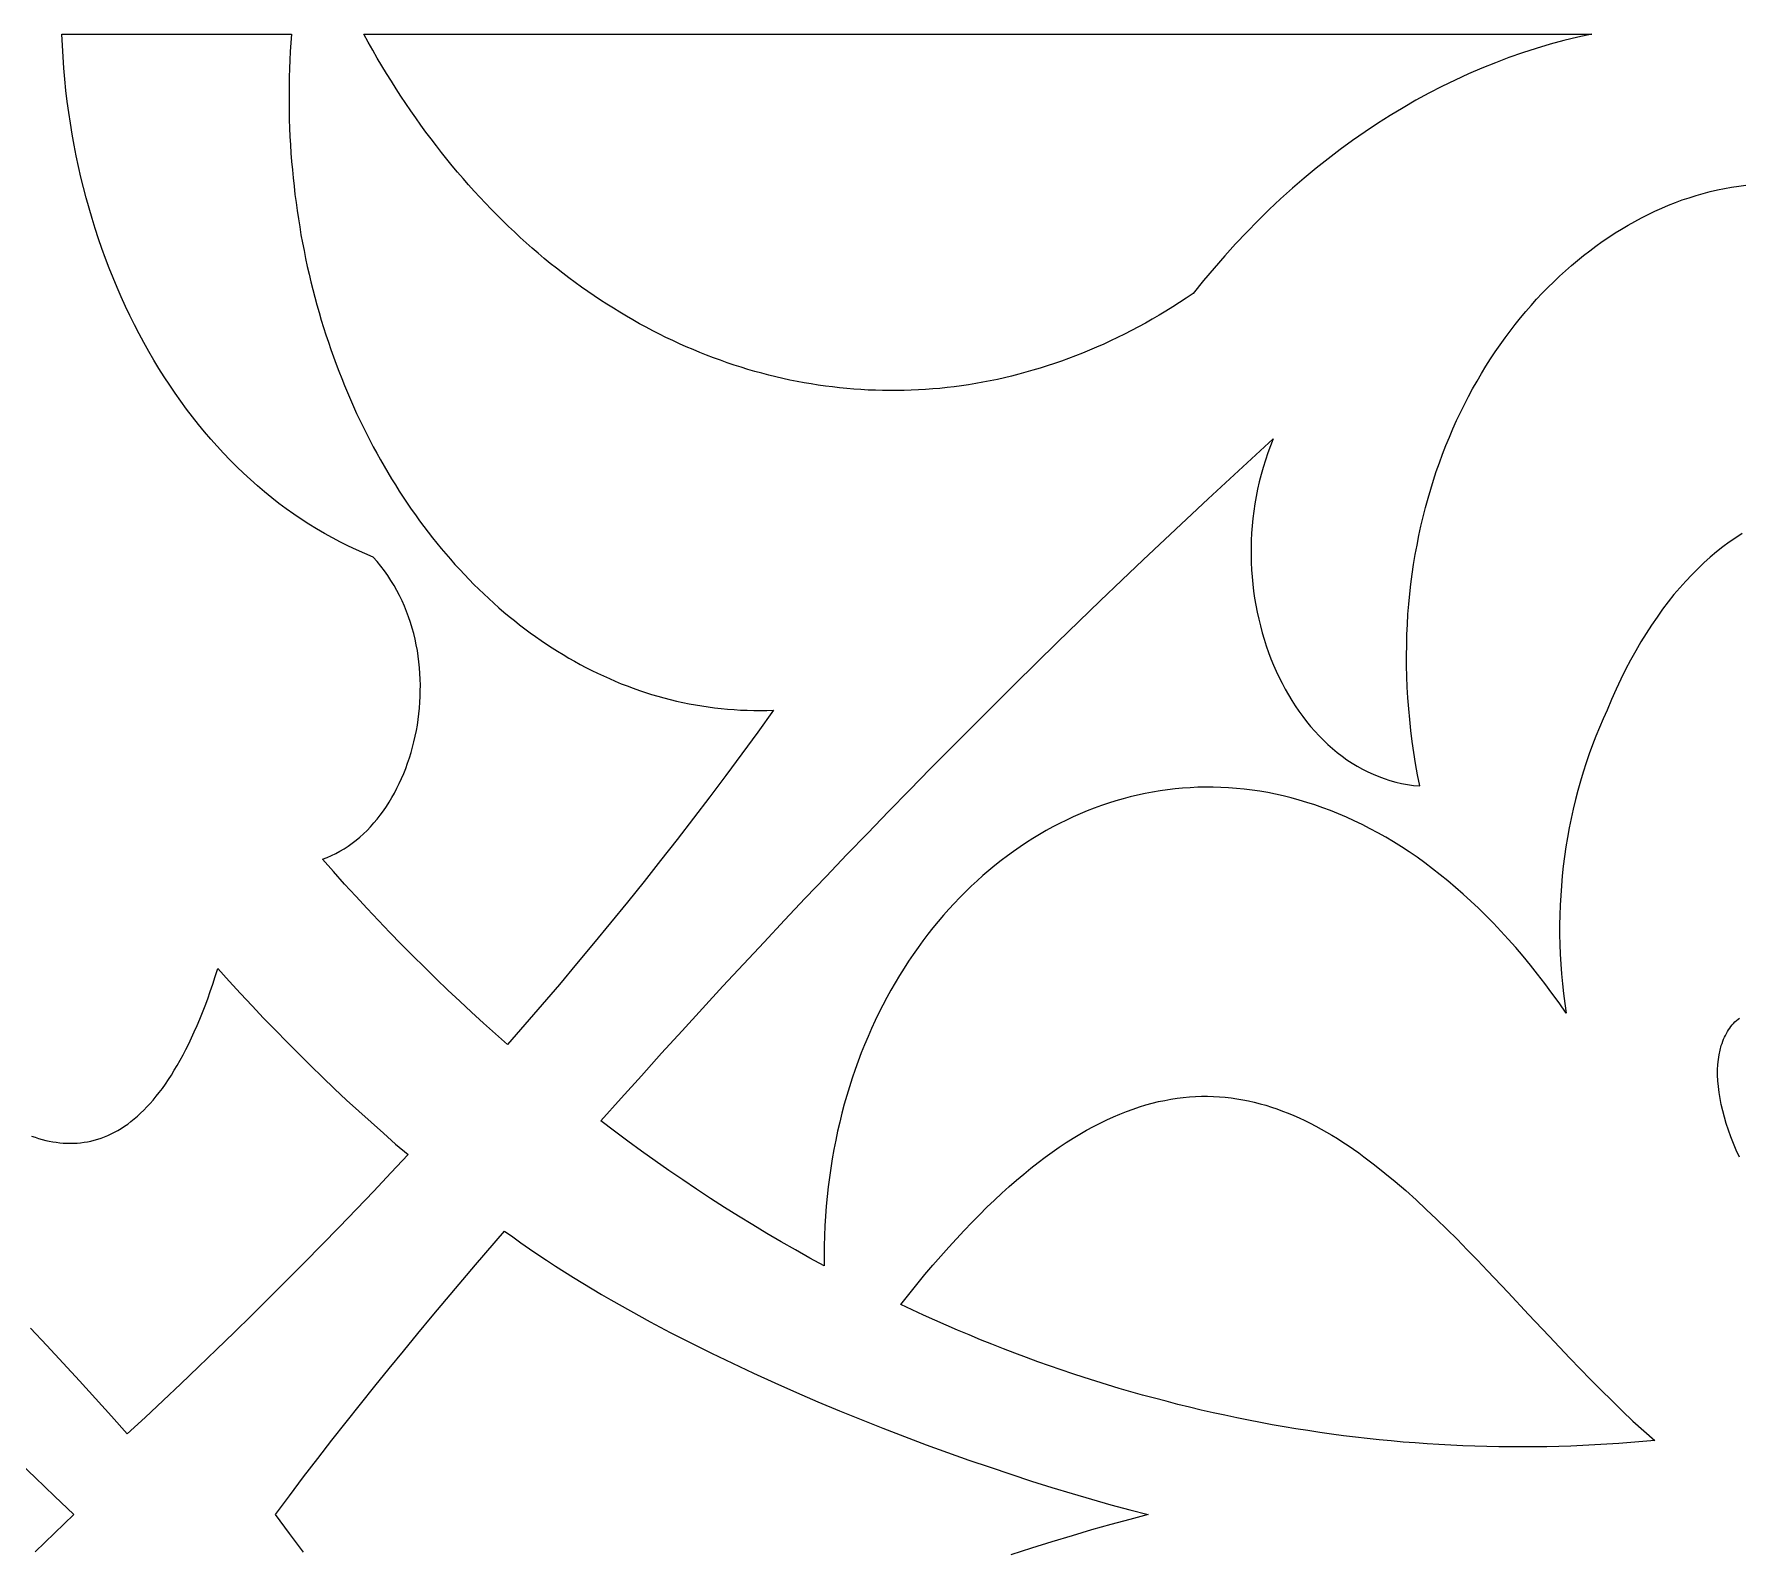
# Model space of a CAD drawing. Extents: x -4950 to -2150, y -1354 to 1346.
# Drawn here: x -3927.7 to -3755.5, y -1033.4 to -880.4 of the extents above; entities that cross this region are included whole.
import ezdxf

# ---------------------------------------------------------------- set-up
doc = ezdxf.new("R2010")
doc.units = 0
doc.layers.add('LAYER_1', color=18, linetype='CONTINUOUS')

msp = doc.modelspace()

# ---------------------------------------------------------------- linework, layer by layer
at = {"layer": 'LAYER_1'}
for points in [[(-3879.87, -982.43), (-3881.08, -981.35), (-3882.3, -980.26), (-3883.5, -979.16), (-3884.7, -978.05), (-3885.89, -976.92), (-3887.08, -975.78), (-3888.26, -974.63), (-3889.43, -973.47), (-3890.6, -972.29), (-3891.76, -971.1), (-3892.91, -969.9), (-3894.05, -968.68), (-3895.19, -967.46), (-3896.32, -966.22), (-3897.44, -964.97), (-3898.56, -963.71), (-3898.1, -963.53), (-3897.66, -963.34), (-3897.22, -963.13), (-3896.79, -962.9), (-3896.37, -962.65), (-3895.96, -962.39), (-3895.56, -962.1), (-3895.17, -961.8), (-3894.79, -961.48), (-3894.42, -961.15), (-3894.06, -960.8), (-3893.71, -960.43), (-3893.37, -960.05), (-3893.04, -959.66), (-3892.72, -959.25), (-3892.41, -958.83), (-3892.11, -958.4), (-3891.83, -957.95), (-3891.55, -957.49), (-3891.29, -957.03), (-3891.04, -956.55), (-3890.8, -956.06), (-3890.57, -955.56), (-3890.35, -955.05), (-3890.15, -954.54), (-3889.96, -954.02), (-3889.78, -953.48), (-3889.62, -952.95), (-3889.46, -952.4), (-3889.32, -951.85), (-3889.2, -951.29), (-3889.08, -950.73), (-3888.98, -950.17), (-3888.9, -949.6), (-3888.82, -949.03), (-3888.77, -948.45), (-3888.72, -947.87), (-3888.69, -947.29), (-3888.68, -946.71), (-3888.67, -946.13), (-3888.69, -945.55), (-3888.72, -944.96), (-3888.76, -944.38), (-3888.82, -943.8), (-3888.89, -943.22), (-3888.98, -942.64), (-3889.09, -942.07), (-3889.21, -941.5), (-3889.35, -940.93), (-3889.5, -940.37), (-3889.67, -939.81), (-3889.86, -939.25), (-3890.06, -938.71), (-3890.28, -938.16), (-3890.52, -937.63), (-3890.77, -937.1), (-3891.05, -936.58), (-3891.33, -936.07), (-3891.64, -935.57), (-3891.97, -935.07), (-3892.31, -934.59), (-3892.67, -934.12), (-3893.05, -933.65), (-3893.44, -933.2), (-3894.28, -932.86), (-3895.11, -932.49), (-3895.94, -932.11), (-3896.75, -931.7), (-3897.56, -931.28), (-3898.36, -930.83), (-3899.15, -930.37), (-3899.93, -929.89), (-3900.7, -929.39), (-3901.46, -928.87), (-3902.21, -928.34), (-3902.96, -927.78), (-3903.69, -927.21), (-3904.41, -926.62), (-3905.13, -926.01), (-3905.83, -925.39), (-3906.52, -924.75), (-3907.21, -924.09), (-3907.88, -923.42), (-3908.54, -922.73), (-3909.19, -922.02), (-3909.83, -921.3), (-3910.46, -920.57), (-3911.08, -919.82), (-3911.68, -919.05), (-3912.28, -918.27), (-3912.86, -917.48), (-3913.43, -916.67), (-3913.99, -915.85), (-3914.53, -915.02), (-3915.07, -914.17), (-3915.59, -913.31), (-3916.1, -912.44), (-3916.6, -911.55), (-3917.08, -910.65), (-3917.55, -909.74), (-3918.01, -908.82), (-3918.45, -907.89), (-3918.88, -906.94), (-3919.3, -905.99), (-3919.7, -905.02), (-3920.09, -904.05), (-3920.47, -903.06), (-3920.83, -902.06), (-3921.18, -901.06), (-3921.51, -900.04), (-3921.83, -899.01), (-3922.13, -897.98), (-3922.42, -896.94), (-3922.69, -895.88), (-3922.95, -894.83), (-3923.2, -893.76), (-3923.42, -892.68), (-3923.64, -891.6), (-3923.83, -890.51), (-3924.01, -889.41), (-3924.18, -888.31), (-3924.33, -887.2), (-3924.46, -886.08), (-3924.57, -884.96), (-3924.67, -883.83), (-3924.76, -882.69), (-3924.82, -881.55), (-3924.87, -880.41), (-3901.7, -880.41), (-3901.76, -881.28), (-3901.82, -882.15), (-3901.86, -883.02), (-3901.89, -883.89), (-3901.92, -884.75), (-3901.93, -885.62), (-3901.94, -886.48), (-3901.94, -887.33), (-3901.93, -888.19), (-3901.91, -889.04), (-3901.88, -889.89), (-3901.84, -890.74), (-3901.8, -891.58), (-3901.74, -892.42), (-3901.68, -893.26), (-3901.6, -894.1), (-3901.52, -894.93), (-3901.43, -895.76), (-3901.34, -896.58), (-3901.23, -897.4), (-3901.12, -898.22), (-3900.99, -899.04), (-3900.86, -899.85), (-3900.73, -900.66), (-3900.58, -901.46), (-3900.42, -902.26), (-3900.26, -903.05), (-3900.09, -903.85), (-3899.91, -904.63), (-3899.73, -905.42), (-3899.53, -906.19), (-3899.33, -906.97), (-3899.12, -907.74), (-3898.9, -908.5), (-3898.68, -909.27), (-3898.45, -910.02), (-3898.21, -910.77), (-3897.96, -911.52), (-3897.71, -912.26), (-3897.45, -913), (-3897.18, -913.73), (-3896.91, -914.45), (-3896.62, -915.17), (-3896.33, -915.89), (-3896.04, -916.6), (-3895.74, -917.3), (-3895.43, -918), (-3895.11, -918.7), (-3894.79, -919.38), (-3894.46, -920.07), (-3894.12, -920.74), (-3893.78, -921.41), (-3893.43, -922.08), (-3893.07, -922.73), (-3892.71, -923.38), (-3892.34, -924.03), (-3891.97, -924.67), (-3891.59, -925.3), (-3891.2, -925.92), (-3890.81, -926.54), (-3890.41, -927.16), (-3890, -927.76), (-3889.59, -928.36), (-3889.18, -928.95), (-3888.75, -929.54), (-3888.33, -930.11), (-3887.89, -930.68), (-3887.45, -931.25), (-3887.01, -931.8), (-3886.56, -932.35), (-3886.1, -932.89), (-3885.64, -933.42), (-3885.18, -933.95), (-3884.7, -934.47), (-3884.23, -934.98), (-3883.74, -935.48), (-3883.26, -935.97), (-3882.77, -936.46), (-3882.27, -936.93), (-3881.77, -937.4), (-3881.26, -937.86), (-3880.75, -938.32), (-3880.23, -938.76), (-3879.71, -939.2), (-3879.18, -939.62), (-3878.65, -940.04), (-3878.12, -940.45), (-3877.58, -940.85), (-3877.04, -941.24), (-3876.49, -941.63), (-3875.94, -942), (-3875.38, -942.36), (-3874.82, -942.72), (-3874.25, -943.06), (-3873.68, -943.4), (-3873.11, -943.73), (-3872.54, -944.04), (-3871.95, -944.35), (-3871.37, -944.65), (-3870.78, -944.94), (-3870.19, -945.21), (-3869.59, -945.48), (-3868.99, -945.74), (-3868.39, -945.99), (-3867.79, -946.22), (-3867.18, -946.45), (-3866.56, -946.67), (-3865.95, -946.87), (-3865.33, -947.07), (-3864.7, -947.25), (-3864.08, -947.43), (-3863.45, -947.59), (-3862.82, -947.74), (-3862.18, -947.88), (-3861.54, -948.01), (-3860.9, -948.13), (-3860.26, -948.24), (-3859.61, -948.34), (-3858.96, -948.42), (-3858.31, -948.5), (-3857.66, -948.56), (-3857, -948.61), (-3856.34, -948.65), (-3855.68, -948.68), (-3855.01, -948.69), (-3854.35, -948.7), (-3853.68, -948.69), (-3853.01, -948.67), (-3854.6, -950.87), (-3856.2, -953.07), (-3857.82, -955.25), (-3859.45, -957.42), (-3861.09, -959.57), (-3862.75, -961.71), (-3864.41, -963.84), (-3866.09, -965.96), (-3867.77, -968.06), (-3869.47, -970.15), (-3871.18, -972.23), (-3872.9, -974.29), (-3874.62, -976.35), (-3876.36, -978.39), (-3878.11, -980.41)], [(-3810.65, -906.59), (-3811.33, -907.05), (-3812.01, -907.5), (-3812.7, -907.93), (-3813.39, -908.36), (-3814.08, -908.78), (-3814.77, -909.18), (-3815.46, -909.58), (-3816.16, -909.96), (-3816.86, -910.33), (-3817.56, -910.69), (-3818.26, -911.04), (-3818.97, -911.37), (-3819.67, -911.7), (-3820.38, -912.01), (-3821.09, -912.32), (-3821.8, -912.61), (-3822.51, -912.89), (-3823.22, -913.16), (-3823.94, -913.42), (-3824.65, -913.67), (-3825.37, -913.91), (-3826.09, -914.13), (-3826.81, -914.35), (-3827.53, -914.55), (-3828.25, -914.75), (-3828.97, -914.93), (-3829.69, -915.1), (-3830.41, -915.26), (-3831.14, -915.41), (-3831.86, -915.55), (-3832.58, -915.68), (-3833.31, -915.8), (-3834.03, -915.91), (-3834.76, -916.01), (-3835.48, -916.09), (-3836.21, -916.17), (-3836.93, -916.23), (-3837.66, -916.29), (-3838.38, -916.33), (-3839.11, -916.36), (-3839.83, -916.39), (-3840.56, -916.4), (-3841.28, -916.4), (-3842.01, -916.39), (-3842.73, -916.37), (-3843.45, -916.34), (-3844.18, -916.3), (-3844.9, -916.25), (-3845.62, -916.19), (-3846.34, -916.12), (-3847.06, -916.03), (-3847.77, -915.94), (-3848.49, -915.84), (-3849.21, -915.73), (-3849.92, -915.6), (-3850.64, -915.47), (-3851.35, -915.33), (-3852.06, -915.17), (-3852.77, -915.01), (-3853.48, -914.84), (-3854.18, -914.65), (-3854.89, -914.46), (-3855.59, -914.25), (-3856.29, -914.04), (-3856.99, -913.82), (-3857.69, -913.58), (-3858.38, -913.34), (-3859.08, -913.08), (-3859.77, -912.82), (-3860.46, -912.54), (-3861.14, -912.26), (-3861.83, -911.97), (-3862.51, -911.66), (-3863.19, -911.35), (-3863.87, -911.03), (-3864.54, -910.69), (-3865.21, -910.35), (-3865.88, -910), (-3866.55, -909.64), (-3867.21, -909.26), (-3867.87, -908.88), (-3868.53, -908.49), (-3869.18, -908.09), (-3869.84, -907.68), (-3870.48, -907.26), (-3871.13, -906.83), (-3871.77, -906.39), (-3872.41, -905.94), (-3873.04, -905.48), (-3873.67, -905.01), (-3874.3, -904.54), (-3874.93, -904.05), (-3875.55, -903.55), (-3876.16, -903.05), (-3876.77, -902.53), (-3877.38, -902.01), (-3877.99, -901.47), (-3878.59, -900.93), (-3879.18, -900.38), (-3879.78, -899.82), (-3880.36, -899.24), (-3880.95, -898.66), (-3881.53, -898.08), (-3882.1, -897.48), (-3882.67, -896.87), (-3883.24, -896.25), (-3883.8, -895.63), (-3884.35, -894.99), (-3884.91, -894.35), (-3885.45, -893.69), (-3885.99, -893.03), (-3886.53, -892.36), (-3887.06, -891.68), (-3887.59, -890.99), (-3888.11, -890.29), (-3888.62, -889.58), (-3889.14, -888.87), (-3889.64, -888.14), (-3890.14, -887.41), (-3890.63, -886.67), (-3891.12, -885.92), (-3891.6, -885.16), (-3892.08, -884.39), (-3892.55, -883.61), (-3893.02, -882.82), (-3893.48, -882.03), (-3893.93, -881.22), (-3894.38, -880.41), (-3770.39, -880.4), (-3771.8, -880.71), (-3773.2, -881.05), (-3774.6, -881.43), (-3775.99, -881.85), (-3777.38, -882.29), (-3778.75, -882.77), (-3780.12, -883.29), (-3781.48, -883.84), (-3782.83, -884.42), (-3784.18, -885.04), (-3785.51, -885.69), (-3786.83, -886.37), (-3788.14, -887.08), (-3789.44, -887.83), (-3790.73, -888.61), (-3792.01, -889.42), (-3793.28, -890.26), (-3794.54, -891.13), (-3795.78, -892.04), (-3797.01, -892.98), (-3798.23, -893.95), (-3799.43, -894.94), (-3800.62, -895.97), (-3801.8, -897.03), (-3802.96, -898.12), (-3804.1, -899.24), (-3805.23, -900.4), (-3806.35, -901.57), (-3807.45, -902.78), (-3808.53, -904.02), (-3809.6, -905.29)], [(-3764.03, -1022.41), (-3765.24, -1022.52), (-3766.45, -1022.62), (-3767.66, -1022.72), (-3768.87, -1022.79), (-3770.08, -1022.86), (-3771.3, -1022.92), (-3772.51, -1022.97), (-3773.72, -1023.01), (-3774.93, -1023.04), (-3776.14, -1023.05), (-3777.35, -1023.06), (-3778.56, -1023.06), (-3779.77, -1023.04), (-3780.98, -1023.02), (-3782.19, -1022.98), (-3783.4, -1022.94), (-3784.61, -1022.88), (-3785.82, -1022.82), (-3787.02, -1022.74), (-3788.23, -1022.65), (-3789.44, -1022.56), (-3790.64, -1022.45), (-3791.85, -1022.33), (-3793.05, -1022.2), (-3794.25, -1022.07), (-3795.46, -1021.92), (-3796.66, -1021.76), (-3797.86, -1021.59), (-3799.06, -1021.41), (-3800.26, -1021.22), (-3801.45, -1021.02), (-3802.65, -1020.81), (-3803.85, -1020.59), (-3805.04, -1020.36), (-3806.24, -1020.12), (-3807.43, -1019.86), (-3808.62, -1019.6), (-3809.81, -1019.33), (-3811, -1019.05), (-3812.18, -1018.76), (-3813.37, -1018.45), (-3814.55, -1018.14), (-3815.74, -1017.82), (-3816.92, -1017.48), (-3818.1, -1017.14), (-3819.27, -1016.79), (-3820.45, -1016.42), (-3821.63, -1016.05), (-3822.8, -1015.67), (-3823.97, -1015.27), (-3825.14, -1014.87), (-3826.31, -1014.45), (-3827.47, -1014.03), (-3828.64, -1013.59), (-3829.8, -1013.15), (-3830.96, -1012.69), (-3832.12, -1012.23), (-3833.27, -1011.75), (-3834.43, -1011.27), (-3835.58, -1010.77), (-3836.73, -1010.27), (-3837.88, -1009.75), (-3839.02, -1009.23), (-3840.16, -1008.69), (-3839.34, -1007.65), (-3838.53, -1006.64), (-3837.72, -1005.66), (-3836.91, -1004.71), (-3836.12, -1003.79), (-3835.32, -1002.89), (-3834.54, -1002.03), (-3833.76, -1001.19), (-3832.99, -1000.39), (-3832.22, -999.61), (-3831.46, -998.86), (-3830.71, -998.13), (-3829.96, -997.43), (-3829.21, -996.76), (-3828.48, -996.12), (-3827.74, -995.5), (-3827.02, -994.91), (-3826.29, -994.34), (-3825.58, -993.8), (-3824.87, -993.28), (-3824.16, -992.79), (-3823.46, -992.33), (-3822.76, -991.88), (-3822.07, -991.46), (-3821.39, -991.07), (-3820.7, -990.7), (-3820.03, -990.35), (-3819.36, -990.02), (-3818.69, -989.72), (-3818.03, -989.44), (-3817.37, -989.18), (-3816.71, -988.94), (-3816.07, -988.72), (-3815.42, -988.52), (-3814.78, -988.35), (-3814.14, -988.19), (-3813.51, -988.06), (-3812.88, -987.94), (-3812.26, -987.85), (-3811.63, -987.77), (-3811.02, -987.71), (-3810.4, -987.68), (-3809.79, -987.65), (-3809.19, -987.65), (-3808.58, -987.67), (-3807.99, -987.7), (-3807.39, -987.75), (-3806.8, -987.82), (-3806.21, -987.9), (-3805.62, -988), (-3805.04, -988.12), (-3804.46, -988.25), (-3803.88, -988.4), (-3803.31, -988.56), (-3802.74, -988.74), (-3802.17, -988.93), (-3801.6, -989.14), (-3801.04, -989.36), (-3800.48, -989.59), (-3799.92, -989.84), (-3799.36, -990.1), (-3798.81, -990.37), (-3798.26, -990.66), (-3797.71, -990.96), (-3797.16, -991.27), (-3796.62, -991.59), (-3796.07, -991.93), (-3795.53, -992.27), (-3794.99, -992.63), (-3794.46, -992.99), (-3793.92, -993.37), (-3793.39, -993.76), (-3792.32, -994.56), (-3791.27, -995.4), (-3790.22, -996.27), (-3789.17, -997.17), (-3788.13, -998.11), (-3787.09, -999.07), (-3786.05, -1000.05), (-3785.02, -1001.06), (-3783.98, -1002.09), (-3782.95, -1003.14), (-3781.92, -1004.2), (-3780.9, -1005.28), (-3778.84, -1007.46), (-3776.77, -1009.67), (-3774.7, -1011.88), (-3772.61, -1014.09), (-3771.56, -1015.18), (-3770.5, -1016.26), (-3769.44, -1017.33), (-3768.37, -1018.38), (-3767.3, -1019.42), (-3766.22, -1020.44), (-3765.13, -1021.44)]]:
    msp.add_lwpolyline(points, close=True, dxfattribs=at)
for points in [[(-3755.19, -930.82), (-3755.85, -931.25), (-3756.5, -931.7), (-3757.15, -932.18), (-3757.79, -932.69), (-3758.43, -933.23), (-3759.05, -933.79), (-3759.67, -934.38), (-3760.29, -934.99), (-3760.89, -935.63), (-3761.49, -936.3), (-3762.08, -937), (-3762.66, -937.72), (-3763.23, -938.48), (-3763.79, -939.26), (-3764.35, -940.07), (-3764.89, -940.91), (-3765.42, -941.78), (-3765.94, -942.67), (-3766.46, -943.6), (-3766.96, -944.56), (-3767.44, -945.54), (-3767.92, -946.56), (-3768.39, -947.6), (-3768.84, -948.68), (-3769.24, -949.54), (-3769.61, -950.41), (-3769.98, -951.29), (-3770.32, -952.18), (-3770.65, -953.08), (-3770.96, -953.99), (-3771.26, -954.91), (-3771.53, -955.83), (-3771.8, -956.76), (-3772.04, -957.7), (-3772.27, -958.65), (-3772.47, -959.6), (-3772.67, -960.55), (-3772.84, -961.51), (-3773, -962.48), (-3773.14, -963.45), (-3773.26, -964.43), (-3773.37, -965.4), (-3773.45, -966.39), (-3773.52, -967.37), (-3773.58, -968.36), (-3773.61, -969.35), (-3773.63, -970.34), (-3773.63, -971.33), (-3773.61, -972.32), (-3773.57, -973.31), (-3773.51, -974.31), (-3773.44, -975.3), (-3773.35, -976.29), (-3773.24, -977.28), (-3773.11, -978.27), (-3772.97, -979.25), (-3773.68, -978.23), (-3774.4, -977.24), (-3775.12, -976.27), (-3775.85, -975.32), (-3776.58, -974.41), (-3777.32, -973.51), (-3778.06, -972.64), (-3778.81, -971.8), (-3779.56, -970.98), (-3780.31, -970.18), (-3781.07, -969.41), (-3781.83, -968.66), (-3782.6, -967.94), (-3783.37, -967.24), (-3784.14, -966.56), (-3784.91, -965.91), (-3785.69, -965.28), (-3786.47, -964.67), (-3787.25, -964.08), (-3788.03, -963.52), (-3788.82, -962.98), (-3789.61, -962.47), (-3790.4, -961.97), (-3791.19, -961.5), (-3791.98, -961.05), (-3792.77, -960.63), (-3793.57, -960.22), (-3794.36, -959.84), (-3795.16, -959.47), (-3795.95, -959.13), (-3796.75, -958.81), (-3797.55, -958.51), (-3798.34, -958.23), (-3799.14, -957.98), (-3799.94, -957.74), (-3800.73, -957.52), (-3801.53, -957.32), (-3802.32, -957.15), (-3803.11, -956.99), (-3803.9, -956.85), (-3804.69, -956.74), (-3805.48, -956.64), (-3806.26, -956.56), (-3807.05, -956.5), (-3807.83, -956.46), (-3808.61, -956.44), (-3809.39, -956.44), (-3810.16, -956.45), (-3810.93, -956.49), (-3811.7, -956.54), (-3812.46, -956.61), (-3813.23, -956.7), (-3813.98, -956.81), (-3814.74, -956.93), (-3815.49, -957.08), (-3816.24, -957.24), (-3816.98, -957.41), (-3817.71, -957.61), (-3818.45, -957.82), (-3819.18, -958.05), (-3819.9, -958.29), (-3820.62, -958.55), (-3821.33, -958.83), (-3822.04, -959.12), (-3822.74, -959.43), (-3823.43, -959.76), (-3824.12, -960.1), (-3824.81, -960.46), (-3825.48, -960.83), (-3826.15, -961.22), (-3826.82, -961.62), (-3827.47, -962.04), (-3828.12, -962.47), (-3828.77, -962.92), (-3829.4, -963.38), (-3830.03, -963.86), (-3830.65, -964.35), (-3831.26, -964.85), (-3831.87, -965.37), (-3832.46, -965.9), (-3833.05, -966.45), (-3833.63, -967.01), (-3834.2, -967.58), (-3834.76, -968.17), (-3835.31, -968.77), (-3835.85, -969.38), (-3836.38, -970), (-3836.91, -970.64), (-3837.42, -971.29), (-3837.92, -971.96), (-3838.42, -972.63), (-3838.9, -973.32), (-3839.37, -974.02), (-3839.83, -974.73), (-3840.28, -975.45), (-3840.72, -976.18), (-3841.15, -976.92), (-3841.57, -977.68), (-3841.97, -978.45), (-3842.37, -979.22), (-3842.75, -980.01), (-3843.12, -980.81), (-3843.47, -981.62), (-3843.82, -982.44), (-3844.15, -983.27), (-3844.47, -984.11), (-3844.77, -984.96), (-3845.07, -985.82), (-3845.35, -986.68), (-3845.61, -987.56), (-3845.87, -988.45), (-3846.1, -989.34), (-3846.33, -990.25), (-3846.54, -991.16), (-3846.73, -992.08), (-3846.92, -993.01), (-3847.08, -993.95), (-3847.23, -994.9), (-3847.37, -995.85), (-3847.49, -996.81), (-3847.6, -997.78), (-3847.69, -998.76), (-3847.76, -999.75), (-3847.82, -1000.74), (-3847.87, -1001.74), (-3847.89, -1002.75), (-3847.9, -1003.76), (-3847.89, -1004.78), (-3849.35, -1003.98), (-3850.8, -1003.17), (-3852.24, -1002.34), (-3853.68, -1001.5), (-3855.11, -1000.63), (-3856.54, -999.76), (-3857.96, -998.87), (-3859.37, -997.96), (-3860.78, -997.04), (-3862.18, -996.1), (-3863.57, -995.14), (-3864.96, -994.17), (-3866.34, -993.19), (-3867.71, -992.19), (-3869.08, -991.17), (-3870.44, -990.14), (-3868.4, -987.85), (-3866.36, -985.57), (-3864.31, -983.3), (-3862.25, -981.04), (-3860.19, -978.79), (-3858.12, -976.54), (-3856.05, -974.3), (-3853.97, -972.08), (-3851.89, -969.86), (-3849.8, -967.65), (-3847.71, -965.45), (-3845.61, -963.25), (-3843.5, -961.07), (-3841.39, -958.9), (-3839.28, -956.73), (-3837.16, -954.57), (-3835.03, -952.42), (-3832.9, -950.28), (-3830.77, -948.15), (-3828.63, -946.03), (-3826.48, -943.92), (-3824.33, -941.81), (-3822.17, -939.71), (-3820.01, -937.63), (-3817.84, -935.55), (-3815.67, -933.48), (-3813.5, -931.42), (-3811.31, -929.37), (-3809.13, -927.33), (-3806.93, -925.3), (-3804.74, -923.27), (-3802.54, -921.26), (-3802.83, -921.97), (-3803.09, -922.69), (-3803.34, -923.42), (-3803.57, -924.15), (-3803.78, -924.88), (-3803.97, -925.62), (-3804.14, -926.36), (-3804.28, -927.1), (-3804.41, -927.84), (-3804.52, -928.58), (-3804.61, -929.32), (-3804.69, -930.06), (-3804.74, -930.8), (-3804.78, -931.54), (-3804.79, -932.28), (-3804.79, -933.02), (-3804.78, -933.75), (-3804.74, -934.48), (-3804.69, -935.21), (-3804.62, -935.93), (-3804.53, -936.65), (-3804.43, -937.36), (-3804.31, -938.07), (-3804.17, -938.77), (-3804.02, -939.47), (-3803.85, -940.15), (-3803.67, -940.84), (-3803.47, -941.51), (-3803.26, -942.17), (-3803.03, -942.83), (-3802.78, -943.47), (-3802.52, -944.11), (-3802.25, -944.74), (-3801.96, -945.35), (-3801.66, -945.95), (-3801.35, -946.55), (-3801.02, -947.12), (-3800.68, -947.69), (-3800.32, -948.24), (-3799.95, -948.78), (-3799.57, -949.31), (-3799.18, -949.82), (-3798.77, -950.31), (-3798.35, -950.79), (-3797.92, -951.26), (-3797.48, -951.7), (-3797.03, -952.13), (-3796.56, -952.54), (-3796.09, -952.94), (-3795.6, -953.31), (-3795.1, -953.67), (-3794.59, -954), (-3794.08, -954.32), (-3793.55, -954.61), (-3793.01, -954.89), (-3792.46, -955.14), (-3791.9, -955.37), (-3791.34, -955.58), (-3790.76, -955.76), (-3790.18, -955.92), (-3789.58, -956.06), (-3788.98, -956.17), (-3788.37, -956.26), (-3787.75, -956.32), (-3787.97, -955.19), (-3788.17, -954.06), (-3788.35, -952.94), (-3788.51, -951.83), (-3788.64, -950.72), (-3788.76, -949.62), (-3788.86, -948.52), (-3788.95, -947.43), (-3789.01, -946.35), (-3789.05, -945.27), (-3789.08, -944.2), (-3789.08, -943.14), (-3789.07, -942.09), (-3789.05, -941.04), (-3789, -940), (-3788.94, -938.97), (-3788.86, -937.95), (-3788.76, -936.93), (-3788.65, -935.93), (-3788.52, -934.93), (-3788.37, -933.94), (-3788.21, -932.96), (-3788.03, -931.99), (-3787.84, -931.03), (-3787.63, -930.07), (-3787.41, -929.13), (-3787.17, -928.2), (-3786.92, -927.27), (-3786.65, -926.36), (-3786.37, -925.45), (-3786.08, -924.56), (-3785.77, -923.68), (-3785.44, -922.8), (-3785.11, -921.94), (-3784.76, -921.09), (-3784.4, -920.25), (-3784.03, -919.42), (-3783.64, -918.6), (-3783.24, -917.79), (-3782.83, -917), (-3782.41, -916.22), (-3781.97, -915.44), (-3781.53, -914.68), (-3781.07, -913.94), (-3780.6, -913.2), (-3780.13, -912.48), (-3779.64, -911.77), (-3779.14, -911.07), (-3778.63, -910.39), (-3778.11, -909.72), (-3777.59, -909.06), (-3777.05, -908.42), (-3776.5, -907.79), (-3775.95, -907.17), (-3775.38, -906.57), (-3774.81, -905.98), (-3774.23, -905.41), (-3773.64, -904.85), (-3773.05, -904.3), (-3772.44, -903.77), (-3771.83, -903.26), (-3771.21, -902.76), (-3770.59, -902.27), (-3769.96, -901.8), (-3769.32, -901.35), (-3768.67, -900.91), (-3768.02, -900.48), (-3767.37, -900.08), (-3766.71, -899.69), (-3766.04, -899.31), (-3765.37, -898.95), (-3764.69, -898.61), (-3764.01, -898.28), (-3763.32, -897.98), (-3762.63, -897.69), (-3761.93, -897.41), (-3761.24, -897.15), (-3760.53, -896.92), (-3759.83, -896.69), (-3759.12, -896.49), (-3758.41, -896.3), (-3757.69, -896.14), (-3756.98, -895.99), (-3756.26, -895.86), (-3755.54, -895.74), (-3754.81, -895.65)], [(-3927.93, -991.67), (-3927.57, -991.79), (-3927.22, -991.9), (-3926.86, -992.01), (-3926.51, -992.1), (-3926.15, -992.18), (-3925.8, -992.25), (-3925.44, -992.3), (-3925.09, -992.35), (-3924.74, -992.38), (-3924.39, -992.4), (-3924.03, -992.4), (-3923.68, -992.4), (-3923.33, -992.38), (-3922.99, -992.35), (-3922.64, -992.3), (-3922.29, -992.25), (-3921.95, -992.17), (-3921.6, -992.09), (-3921.26, -991.99), (-3920.92, -991.88), (-3920.58, -991.75), (-3920.24, -991.61), (-3919.9, -991.45), (-3919.56, -991.28), (-3919.23, -991.1), (-3918.89, -990.9), (-3918.56, -990.68), (-3918.23, -990.45), (-3917.9, -990.2), (-3917.58, -989.94), (-3917.25, -989.66), (-3916.93, -989.37), (-3916.61, -989.06), (-3916.29, -988.73), (-3915.97, -988.39), (-3915.66, -988.03), (-3915.35, -987.65), (-3915.04, -987.26), (-3914.73, -986.85), (-3914.42, -986.42), (-3914.12, -985.97), (-3913.82, -985.51), (-3913.52, -985.03), (-3913.22, -984.53), (-3912.93, -984.01), (-3912.64, -983.48), (-3912.35, -982.92), (-3912.07, -982.35), (-3911.78, -981.76), (-3911.5, -981.14), (-3911.23, -980.51), (-3910.95, -979.86), (-3910.68, -979.19), (-3910.41, -978.51), (-3910.15, -977.8), (-3909.89, -977.07), (-3909.63, -976.32), (-3909.38, -975.55), (-3909.12, -974.76), (-3907.98, -976.03), (-3906.83, -977.28), (-3905.67, -978.53), (-3904.5, -979.76), (-3903.32, -980.98), (-3902.14, -982.19), (-3900.95, -983.38), (-3899.75, -984.56), (-3898.55, -985.73), (-3897.34, -986.89), (-3896.12, -988.03), (-3894.89, -989.16), (-3893.65, -990.27), (-3892.41, -991.38), (-3891.17, -992.47), (-3889.91, -993.54), (-3891.64, -995.39), (-3893.38, -997.22), (-3895.12, -999.05), (-3896.87, -1000.86), (-3898.62, -1002.66), (-3900.39, -1004.45), (-3902.15, -1006.23), (-3903.93, -1008), (-3905.7, -1009.75), (-3907.49, -1011.5), (-3909.27, -1013.23), (-3911.07, -1014.96), (-3912.86, -1016.67), (-3914.66, -1018.37), (-3916.47, -1020.07), (-3918.28, -1021.75), (-3919.86, -1019.94), (-3921.47, -1018.15), (-3923.09, -1016.37), (-3924.73, -1014.59), (-3926.39, -1012.83), (-3928.06, -1011.08)], [(-3755.48, -993.8), (-3755.79, -993.1), (-3756.08, -992.42), (-3756.34, -991.74), (-3756.58, -991.07), (-3756.8, -990.4), (-3756.99, -989.75), (-3757.16, -989.11), (-3757.3, -988.48), (-3757.43, -987.86), (-3757.52, -987.26), (-3757.59, -986.67), (-3757.64, -986.09), (-3757.67, -985.53), (-3757.67, -984.98), (-3757.64, -984.45), (-3757.59, -983.94), (-3757.52, -983.45), (-3757.42, -982.98), (-3757.3, -982.53), (-3757.23, -982.31), (-3757.16, -982.1), (-3757.07, -981.89), (-3756.99, -981.69), (-3756.89, -981.5), (-3756.79, -981.31), (-3756.68, -981.12), (-3756.57, -980.95), (-3756.45, -980.77), (-3756.33, -980.61), (-3756.2, -980.45), (-3756.06, -980.3), (-3755.92, -980.15), (-3755.77, -980.01), (-3755.61, -979.88), (-3755.45, -979.75)], [(-3900.46, -1033.69), (-3901.89, -1031.8), (-3903.31, -1029.89), (-3901.89, -1027.98), (-3900.46, -1026.09), (-3899.03, -1024.22), (-3897.6, -1022.37), (-3896.16, -1020.54), (-3894.73, -1018.73), (-3893.28, -1016.93), (-3891.84, -1015.14), (-3890.39, -1013.37), (-3888.94, -1011.61), (-3887.49, -1009.86), (-3886.03, -1008.13), (-3883.11, -1004.68), (-3880.17, -1001.26), (-3879.35, -1001.85), (-3878.52, -1002.45), (-3877.67, -1003.04), (-3876.8, -1003.62), (-3875.93, -1004.21), (-3875.04, -1004.79), (-3874.13, -1005.37), (-3873.21, -1005.94), (-3872.28, -1006.51), (-3871.34, -1007.08), (-3870.39, -1007.65), (-3869.43, -1008.21), (-3867.47, -1009.32), (-3865.47, -1010.41), (-3863.44, -1011.49), (-3861.37, -1012.55), (-3859.28, -1013.59), (-3857.16, -1014.61), (-3855.02, -1015.61), (-3852.87, -1016.59), (-3850.7, -1017.55), (-3848.52, -1018.49), (-3846.34, -1019.41), (-3844.15, -1020.3), (-3841.96, -1021.17), (-3839.77, -1022.01), (-3837.6, -1022.83), (-3835.43, -1023.62), (-3833.28, -1024.38), (-3831.15, -1025.11), (-3829.04, -1025.82), (-3826.95, -1026.5), (-3824.9, -1027.14), (-3822.87, -1027.76), (-3820.89, -1028.34), (-3818.94, -1028.89), (-3817.04, -1029.41), (-3815.18, -1029.89), (-3817.04, -1030.38), (-3818.94, -1030.89), (-3820.89, -1031.44), (-3822.87, -1032.03), (-3824.9, -1032.64), (-3826.95, -1033.29), (-3829.04, -1033.96)], [(-3929.56, -1024.26), (-3927.58, -1026.14), (-3925.62, -1028.02), (-3923.68, -1029.89), (-3925.62, -1031.76), (-3927.58, -1033.64)]]:
    msp.add_lwpolyline(points, dxfattribs=at)

doc.saveas('drawing.dxf')
